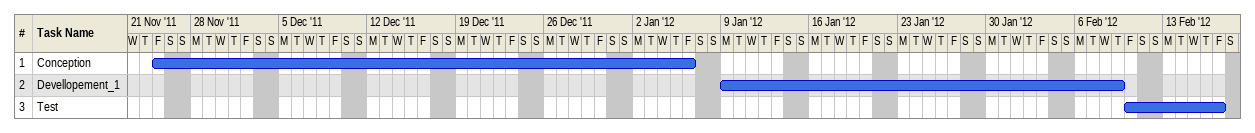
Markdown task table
| ID | Task | Start | Finish |
|---|---|---|---|
| 1 | Conception | 2011-11-25 | 2012-01-06 |
| 2 | Devellopement_1 | 2012-01-09 | 2012-02-09 |
| 3 | Test | 2012-02-10 | 2012-02-17 |
